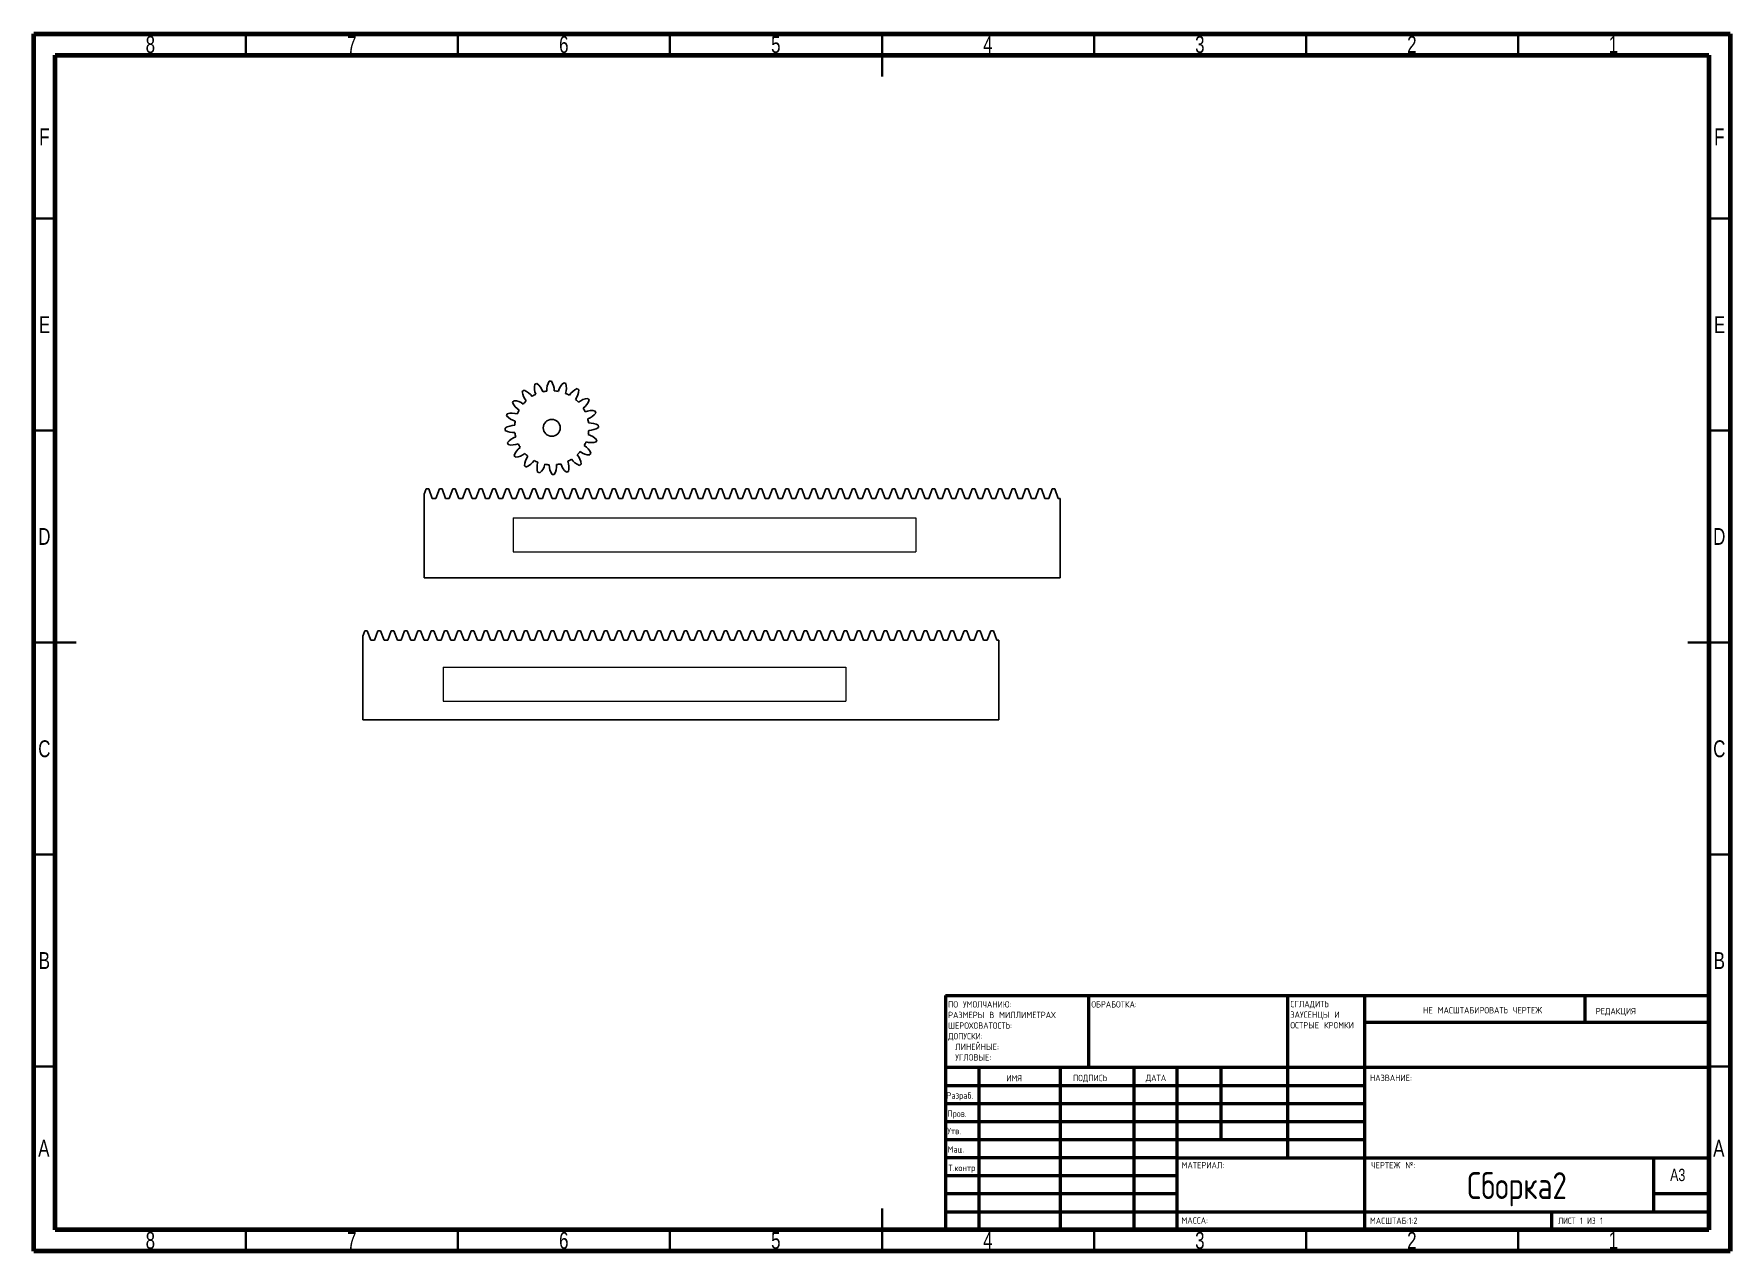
# Model space of a CAD drawing. Header units: millimetres. Extents: x 15 to 415, y 5 to 292.
import ezdxf

# ---------------------------------------------------------------- set-up
doc = ezdxf.new("R2010")
doc.units = ezdxf.units.MM
doc.styles.add('SLDTEXTSTYLE0', font='TXT', dxfattribs={"width": 0.75})
doc.styles.add('SLDTEXTSTYLE1', font='TXT', dxfattribs={"width": 0.75, "bigfont": 'bigfont'})
doc.styles.add('SLDTEXTSTYLE2', font='TXT', dxfattribs={"width": 0.681818, "bigfont": 'bigfont'})

# ---------------------------------------------------------------- blocks, each defined once
blk = doc.blocks.new('SW_NOTE_0')
at = {"color": 0, "linetype": 'Continuous', "lineweight": 0, "char_height": 1.5, "attachment_point": 1, "style": 'SLDTEXTSTYLE1'}
for s, insert in [('СГЛАДИТЬ', (0, 1.93)), ('ЗАУСЕНЦЫ И', (0, -0.57)), ('ОСТРЫЕ КРОМКИ', (0, -3.07))]:
    blk.add_mtext(s, dxfattribs=dict(at, insert=insert))
blk = doc.blocks.new('SW_NOTE_0_1')
at = {"color": 0, "linetype": 'Continuous', "lineweight": 0, "char_height": 1.5, "attachment_point": 1, "style": 'SLDTEXTSTYLE1'}
for s, insert in [('ПО УМОЛЧАНИЮ:', (0, 1.93)), ('РАЗМЕРЫ В МИЛЛИМЕТРАХ', (0, -0.57)), ('ШЕРОХОВАТОСТЬ:', (0, -3.07)), ('ДОПУСКИ:', (0, -5.57)), ('ЛИНЕЙНЫЕ:', (1.69, -8.07)), ('УГЛОВЫЕ:', (1.69, -10.57))]:
    blk.add_mtext(s, dxfattribs=dict(at, insert=insert))

msp = doc.modelspace()

# ---------------------------------------------------------------- linework, layer by layer
at = {"color": 7, "linetype": 'Continuous', "lineweight": 70}
for p, q in [((15, 5), (15, 292)), ((15, 292), (415, 292)), ((415, 292), (415, 5)), ((20, 10), (20, 287)), ((20, 287), (410, 287)), ((410, 287), (410, 10)), ((410, 10), (20, 10)), ((415, 5), (15, 5))]:
    msp.add_line(p, q, dxfattribs=at)
at = {"color": 7, "linetype": 'Continuous', "lineweight": 35}
for p, q in [((65, 287), (65, 292)), ((115, 287), (115, 292)), ((165, 287), (165, 292)), ((215, 292), (215, 282)), ((215, 287), (215, 292)), ((265, 287), (265, 292)), ((315, 287), (315, 292)), ((365, 287), (365, 292)), ((20, 248.5), (15, 248.5)), ((410, 248.5), (415, 248.5)), ((20, 198.5), (15, 198.5)), ((410, 198.5), (415, 198.5)), ((15, 148.5), (25, 148.5)), ((20, 148.5), (15, 148.5)), ((415, 148.5), (405, 148.5)), ((410, 148.5), (415, 148.5)), ((20, 98.5), (15, 98.5)), ((410, 98.5), (415, 98.5)), ((20, 48.5), (15, 48.5)), ((410, 48.5), (415, 48.5)), ((215, 5), (215, 15)), ((65, 10), (65, 5)), ((115, 10), (115, 5)), ((165, 10), (165, 5)), ((215, 10), (215, 5)), ((265, 10), (265, 5)), ((315, 10), (315, 5)), ((365, 10), (365, 5))]:
    msp.add_line(p, q, dxfattribs=at)
at = {"color": 7, "linetype": 'Continuous', "lineweight": 25}
for p, q in [((107.48, 184.72), (107.02, 183.44)), ((107.48, 184.72), (108.1, 184.72)), ((108.92, 182.47), (108.1, 184.72)), ((110.63, 184.72), (109.81, 182.47)), ((110.63, 184.72), (111.24, 184.72)), ((112.06, 182.47), (111.24, 184.72)), ((113.77, 184.72), (112.95, 182.47)), ((113.77, 184.72), (114.38, 184.72)), ((115.2, 182.47), (114.38, 184.72)), ((116.91, 184.72), (116.09, 182.47)), ((116.91, 184.72), (117.52, 184.72)), ((118.34, 182.47), (117.52, 184.72)), ((120.05, 184.72), (119.23, 182.47)), ((120.05, 184.72), (120.67, 184.72)), ((121.48, 182.47), (120.67, 184.72)), ((123.19, 184.72), (122.37, 182.47)), ((123.19, 184.72), (123.81, 184.72)), ((124.63, 182.47), (123.81, 184.72)), ((126.33, 184.72), (125.51, 182.47)), ((126.33, 184.72), (126.95, 184.72)), ((127.77, 182.47), (126.95, 184.72)), ((129.48, 184.72), (128.66, 182.47)), ((129.48, 184.72), (130.09, 184.72)), ((130.91, 182.47), (130.09, 184.72)), ((132.62, 184.72), (131.8, 182.47)), ((132.62, 184.72), (133.23, 184.72)), ((134.05, 182.47), (133.23, 184.72)), ((135.76, 184.72), (134.94, 182.47)), ((135.76, 184.72), (136.37, 184.72)), ((137.19, 182.47), (136.37, 184.72)), ((138.9, 184.72), (138.08, 182.47)), ((138.9, 184.72), (139.52, 184.72)), ((140.33, 182.47), (139.52, 184.72)), ((142.04, 184.72), (141.22, 182.47)), ((142.04, 184.72), (142.66, 184.72)), ((143.48, 182.47), (142.66, 184.72)), ((145.18, 184.72), (144.36, 182.47)), ((145.18, 184.72), (145.8, 184.72)), ((146.62, 182.47), (145.8, 184.72)), ((148.33, 184.72), (147.51, 182.47)), ((148.33, 184.72), (148.94, 184.72)), ((149.76, 182.47), (148.94, 184.72)), ((151.47, 184.72), (150.65, 182.47)), ((151.47, 184.72), (152.08, 184.72)), ((152.9, 182.47), (152.08, 184.72)), ((154.61, 184.72), (153.79, 182.47)), ((154.61, 184.72), (155.22, 184.72)), ((156.04, 182.47), (155.22, 184.72)), ((157.75, 184.72), (156.93, 182.47)), ((157.75, 184.72), (158.36, 184.72)), ((159.18, 182.47), (158.36, 184.72)), ((160.89, 184.72), (160.07, 182.47)), ((160.89, 184.72), (161.51, 184.72)), ((162.33, 182.47), (161.51, 184.72)), ((164.03, 184.72), (163.21, 182.47)), ((164.03, 184.72), (164.65, 184.72)), ((165.47, 182.47), (164.65, 184.72)), ((167.17, 184.72), (166.36, 182.47)), ((167.17, 184.72), (167.79, 184.72)), ((168.61, 182.47), (167.79, 184.72)), ((170.32, 184.72), (169.5, 182.47)), ((170.32, 184.72), (170.93, 184.72)), ((171.75, 182.47), (170.93, 184.72)), ((173.46, 184.72), (172.64, 182.47)), ((173.46, 184.72), (174.07, 184.72)), ((174.89, 182.47), (174.07, 184.72)), ((176.6, 184.72), (175.78, 182.47)), ((176.6, 184.72), (177.21, 184.72)), ((178.03, 182.47), (177.21, 184.72)), ((179.74, 184.72), (178.92, 182.47)), ((179.74, 184.72), (180.36, 184.72)), ((181.17, 182.47), (180.36, 184.72)), ((182.88, 184.72), (182.06, 182.47)), ((182.88, 184.72), (183.5, 184.72)), ((184.32, 182.47), (183.5, 184.72)), ((186.02, 184.72), (185.21, 182.47)), ((186.02, 184.72), (186.64, 184.72)), ((187.46, 182.47), (186.64, 184.72)), ((189.17, 184.72), (188.35, 182.47)), ((189.17, 184.72), (189.78, 184.72)), ((190.6, 182.47), (189.78, 184.72)), ((192.31, 184.72), (191.49, 182.47)), ((192.31, 184.72), (192.92, 184.72)), ((193.74, 182.47), (192.92, 184.72)), ((195.45, 184.72), (194.63, 182.47)), ((195.45, 184.72), (196.06, 184.72)), ((196.88, 182.47), (196.06, 184.72)), ((198.59, 184.72), (197.77, 182.47)), ((198.59, 184.72), (199.21, 184.72)), ((200.02, 182.47), (199.21, 184.72)), ((201.73, 184.72), (200.91, 182.47)), ((201.73, 184.72), (202.35, 184.72)), ((203.17, 182.47), (202.35, 184.72)), ((204.87, 184.72), (204.05, 182.47)), ((204.87, 184.72), (205.49, 184.72)), ((206.31, 182.47), (205.49, 184.72)), ((208.02, 184.72), (207.2, 182.47)), ((208.02, 184.72), (208.63, 184.72)), ((209.45, 182.47), (208.63, 184.72)), ((211.16, 184.72), (210.34, 182.47)), ((211.16, 184.72), (211.77, 184.72)), ((212.59, 182.47), (211.77, 184.72)), ((214.3, 184.72), (213.48, 182.47)), ((214.3, 184.72), (214.91, 184.72)), ((215.73, 182.47), (214.91, 184.72)), ((217.44, 184.72), (216.62, 182.47)), ((217.44, 184.72), (218.05, 184.72)), ((218.87, 182.47), (218.05, 184.72)), ((220.58, 184.72), (219.76, 182.47)), ((220.58, 184.72), (221.2, 184.72)), ((222.02, 182.47), (221.2, 184.72)), ((223.72, 184.72), (222.9, 182.47)), ((223.72, 184.72), (224.34, 184.72)), ((225.16, 182.47), (224.34, 184.72)), ((226.86, 184.72), (226.05, 182.47)), ((226.86, 184.72), (227.48, 184.72)), ((228.3, 182.47), (227.48, 184.72)), ((230.01, 184.72), (229.19, 182.47)), ((230.01, 184.72), (230.62, 184.72)), ((231.44, 182.47), (230.62, 184.72)), ((233.15, 184.72), (232.33, 182.47)), ((233.15, 184.72), (233.76, 184.72)), ((234.58, 182.47), (233.76, 184.72)), ((236.29, 184.72), (235.47, 182.47)), ((236.29, 184.72), (236.9, 184.72)), ((237.72, 182.47), (236.9, 184.72)), ((239.43, 184.72), (238.61, 182.47)), ((239.43, 184.72), (240.05, 184.72)), ((240.87, 182.47), (240.05, 184.72)), ((242.57, 184.72), (241.75, 182.47)), ((242.57, 184.72), (243.19, 184.72)), ((244.01, 182.47), (243.19, 184.72)), ((245.71, 184.72), (244.9, 182.47)), ((245.71, 184.72), (246.33, 184.72)), ((247.15, 182.47), (246.33, 184.72)), ((248.86, 184.72), (248.04, 182.47)), ((248.86, 184.72), (249.47, 184.72)), ((250.29, 182.47), (249.47, 184.72)), ((252, 184.72), (251.18, 182.47)), ((252, 184.72), (252.61, 184.72)), ((253.43, 182.47), (252.61, 184.72)), ((255.14, 184.72), (254.32, 182.47)), ((255.14, 184.72), (255.75, 184.72)), ((256.57, 182.47), (255.75, 184.72)), ((107.02, 163.72), (107.02, 183.44)), ((109.81, 182.47), (108.92, 182.47)), ((112.95, 182.47), (112.06, 182.47)), ((116.09, 182.47), (115.2, 182.47)), ((119.23, 182.47), (118.34, 182.47)), ((122.37, 182.47), (121.48, 182.47)), ((125.51, 182.47), (124.63, 182.47)), ((128.66, 182.47), (127.77, 182.47)), ((131.8, 182.47), (130.91, 182.47)), ((134.94, 182.47), (134.05, 182.47)), ((138.08, 182.47), (137.19, 182.47)), ((141.22, 182.47), (140.33, 182.47)), ((144.36, 182.47), (143.48, 182.47)), ((147.51, 182.47), (146.62, 182.47)), ((150.65, 182.47), (149.76, 182.47)), ((153.79, 182.47), (152.9, 182.47)), ((156.93, 182.47), (156.04, 182.47)), ((160.07, 182.47), (159.18, 182.47)), ((163.21, 182.47), (162.33, 182.47)), ((166.36, 182.47), (165.47, 182.47)), ((169.5, 182.47), (168.61, 182.47)), ((172.64, 182.47), (171.75, 182.47)), ((175.78, 182.47), (174.89, 182.47)), ((178.92, 182.47), (178.03, 182.47)), ((182.06, 182.47), (181.17, 182.47)), ((185.21, 182.47), (184.32, 182.47)), ((188.35, 182.47), (187.46, 182.47)), ((191.49, 182.47), (190.6, 182.47)), ((194.63, 182.47), (193.74, 182.47)), ((197.77, 182.47), (196.88, 182.47)), ((200.91, 182.47), (200.02, 182.47)), ((204.05, 182.47), (203.17, 182.47)), ((207.2, 182.47), (206.31, 182.47)), ((210.34, 182.47), (209.45, 182.47)), ((213.48, 182.47), (212.59, 182.47)), ((216.62, 182.47), (215.73, 182.47)), ((219.76, 182.47), (218.87, 182.47)), ((222.9, 182.47), (222.02, 182.47)), ((226.05, 182.47), (225.16, 182.47)), ((229.19, 182.47), (228.3, 182.47)), ((232.33, 182.47), (231.44, 182.47)), ((235.47, 182.47), (234.58, 182.47)), ((238.61, 182.47), (237.72, 182.47)), ((241.75, 182.47), (240.87, 182.47)), ((244.9, 182.47), (244.01, 182.47)), ((248.04, 182.47), (247.15, 182.47)), ((251.18, 182.47), (250.29, 182.47)), ((254.32, 182.47), (253.43, 182.47)), ((257.02, 182.47), (256.57, 182.47)), ((257.02, 182.47), (257.02, 163.72)), ((257.02, 163.72), (107.02, 163.72)), ((93, 151.27), (92.53, 149.99)), ((92.53, 130.27), (92.53, 149.99)), ((93, 151.27), (93.62, 151.27)), ((94.44, 149.02), (93.62, 151.27)), ((95.32, 149.02), (94.44, 149.02)), ((96.14, 151.27), (95.32, 149.02)), ((96.14, 151.27), (96.76, 151.27)), ((97.58, 149.02), (96.76, 151.27)), ((98.47, 149.02), (97.58, 149.02)), ((99.28, 151.27), (98.47, 149.02)), ((99.28, 151.27), (99.9, 151.27)), ((100.72, 149.02), (99.9, 151.27)), ((101.61, 149.02), (100.72, 149.02)), ((102.43, 151.27), (101.61, 149.02)), ((102.43, 151.27), (103.04, 151.27)), ((103.86, 149.02), (103.04, 151.27)), ((104.75, 149.02), (103.86, 149.02)), ((105.57, 151.27), (104.75, 149.02)), ((105.57, 151.27), (106.18, 151.27)), ((107, 149.02), (106.18, 151.27)), ((107.89, 149.02), (107, 149.02)), ((108.71, 151.27), (107.89, 149.02)), ((108.71, 151.27), (109.32, 151.27)), ((110.14, 149.02), (109.32, 151.27)), ((111.03, 149.02), (110.14, 149.02)), ((111.85, 151.27), (111.03, 149.02)), ((111.85, 151.27), (112.47, 151.27)), ((113.28, 149.02), (112.47, 151.27)), ((114.17, 149.02), (113.28, 149.02)), ((114.99, 151.27), (114.17, 149.02)), ((114.99, 151.27), (115.61, 151.27)), ((116.43, 149.02), (115.61, 151.27)), ((117.32, 149.02), (116.43, 149.02)), ((118.13, 151.27), (117.32, 149.02)), ((118.13, 151.27), (118.75, 151.27)), ((119.57, 149.02), (118.75, 151.27)), ((120.46, 149.02), (119.57, 149.02)), ((121.28, 151.27), (120.46, 149.02)), ((121.28, 151.27), (121.89, 151.27)), ((122.71, 149.02), (121.89, 151.27)), ((123.6, 149.02), (122.71, 149.02)), ((124.42, 151.27), (123.6, 149.02)), ((124.42, 151.27), (125.03, 151.27)), ((125.85, 149.02), (125.03, 151.27)), ((126.74, 149.02), (125.85, 149.02)), ((127.56, 151.27), (126.74, 149.02)), ((127.56, 151.27), (128.17, 151.27)), ((128.99, 149.02), (128.17, 151.27)), ((129.88, 149.02), (128.99, 149.02)), ((130.7, 151.27), (129.88, 149.02)), ((130.7, 151.27), (131.32, 151.27)), ((132.13, 149.02), (131.32, 151.27)), ((133.02, 149.02), (132.13, 149.02)), ((133.84, 151.27), (133.02, 149.02)), ((133.84, 151.27), (134.46, 151.27)), ((135.28, 149.02), (134.46, 151.27)), ((136.16, 149.02), (135.28, 149.02)), ((136.98, 151.27), (136.16, 149.02)), ((136.98, 151.27), (137.6, 151.27)), ((138.42, 149.02), (137.6, 151.27)), ((139.31, 149.02), (138.42, 149.02)), ((140.13, 151.27), (139.31, 149.02)), ((140.13, 151.27), (140.74, 151.27)), ((141.56, 149.02), (140.74, 151.27)), ((142.45, 149.02), (141.56, 149.02)), ((143.27, 151.27), (142.45, 149.02)), ((143.27, 151.27), (143.88, 151.27)), ((144.7, 149.02), (143.88, 151.27)), ((145.59, 149.02), (144.7, 149.02)), ((146.41, 151.27), (145.59, 149.02)), ((146.41, 151.27), (147.02, 151.27)), ((147.84, 149.02), (147.02, 151.27)), ((148.73, 149.02), (147.84, 149.02)), ((149.55, 151.27), (148.73, 149.02)), ((149.55, 151.27), (150.16, 151.27)), ((150.98, 149.02), (150.16, 151.27)), ((151.87, 149.02), (150.98, 149.02)), ((152.69, 151.27), (151.87, 149.02)), ((152.69, 151.27), (153.31, 151.27)), ((154.13, 149.02), (153.31, 151.27)), ((155.01, 149.02), (154.13, 149.02)), ((155.83, 151.27), (155.01, 149.02)), ((155.83, 151.27), (156.45, 151.27)), ((157.27, 149.02), (156.45, 151.27)), ((158.16, 149.02), (157.27, 149.02)), ((158.97, 151.27), (158.16, 149.02)), ((158.97, 151.27), (159.59, 151.27)), ((160.41, 149.02), (159.59, 151.27)), ((161.3, 149.02), (160.41, 149.02)), ((162.12, 151.27), (161.3, 149.02)), ((162.12, 151.27), (162.73, 151.27)), ((163.55, 149.02), (162.73, 151.27)), ((164.44, 149.02), (163.55, 149.02)), ((165.26, 151.27), (164.44, 149.02)), ((165.26, 151.27), (165.87, 151.27)), ((166.69, 149.02), (165.87, 151.27)), ((167.58, 149.02), (166.69, 149.02)), ((168.4, 151.27), (167.58, 149.02)), ((168.4, 151.27), (169.01, 151.27)), ((169.83, 149.02), (169.01, 151.27)), ((170.72, 149.02), (169.83, 149.02)), ((171.54, 151.27), (170.72, 149.02)), ((171.54, 151.27), (172.16, 151.27)), ((172.97, 149.02), (172.16, 151.27)), ((173.86, 149.02), (172.97, 149.02)), ((174.68, 151.27), (173.86, 149.02)), ((174.68, 151.27), (175.3, 151.27)), ((176.12, 149.02), (175.3, 151.27)), ((177.01, 149.02), (176.12, 149.02)), ((177.82, 151.27), (177.01, 149.02)), ((177.82, 151.27), (178.44, 151.27)), ((179.26, 149.02), (178.44, 151.27)), ((180.15, 149.02), (179.26, 149.02)), ((180.97, 151.27), (180.15, 149.02)), ((180.97, 151.27), (181.58, 151.27)), ((182.4, 149.02), (181.58, 151.27)), ((183.29, 149.02), (182.4, 149.02)), ((184.11, 151.27), (183.29, 149.02)), ((184.11, 151.27), (184.72, 151.27)), ((185.54, 149.02), (184.72, 151.27)), ((186.43, 149.02), (185.54, 149.02)), ((187.25, 151.27), (186.43, 149.02)), ((187.25, 151.27), (187.86, 151.27)), ((188.68, 149.02), (187.86, 151.27)), ((189.57, 149.02), (188.68, 149.02)), ((190.39, 151.27), (189.57, 149.02)), ((190.39, 151.27), (191.01, 151.27)), ((191.82, 149.02), (191.01, 151.27)), ((192.71, 149.02), (191.82, 149.02)), ((193.53, 151.27), (192.71, 149.02)), ((193.53, 151.27), (194.15, 151.27)), ((194.97, 149.02), (194.15, 151.27)), ((195.86, 149.02), (194.97, 149.02)), ((196.67, 151.27), (195.86, 149.02)), ((196.67, 151.27), (197.29, 151.27)), ((198.11, 149.02), (197.29, 151.27)), ((199, 149.02), (198.11, 149.02)), ((199.82, 151.27), (199, 149.02)), ((199.82, 151.27), (200.43, 151.27)), ((201.25, 149.02), (200.43, 151.27)), ((202.14, 149.02), (201.25, 149.02)), ((202.96, 151.27), (202.14, 149.02)), ((202.96, 151.27), (203.57, 151.27)), ((204.39, 149.02), (203.57, 151.27)), ((205.28, 149.02), (204.39, 149.02)), ((206.1, 151.27), (205.28, 149.02)), ((206.1, 151.27), (206.71, 151.27)), ((207.53, 149.02), (206.71, 151.27)), ((208.42, 149.02), (207.53, 149.02)), ((209.24, 151.27), (208.42, 149.02)), ((209.24, 151.27), (209.86, 151.27)), ((210.67, 149.02), (209.86, 151.27)), ((211.56, 149.02), (210.67, 149.02)), ((212.38, 151.27), (211.56, 149.02)), ((212.38, 151.27), (213, 151.27)), ((213.82, 149.02), (213, 151.27)), ((214.7, 149.02), (213.82, 149.02)), ((215.52, 151.27), (214.7, 149.02)), ((215.52, 151.27), (216.14, 151.27)), ((216.96, 149.02), (216.14, 151.27)), ((217.85, 149.02), (216.96, 149.02)), ((218.67, 151.27), (217.85, 149.02)), ((218.67, 151.27), (219.28, 151.27)), ((220.1, 149.02), (219.28, 151.27)), ((220.99, 149.02), (220.1, 149.02)), ((221.81, 151.27), (220.99, 149.02)), ((221.81, 151.27), (222.42, 151.27)), ((223.24, 149.02), (222.42, 151.27)), ((224.13, 149.02), (223.24, 149.02)), ((224.95, 151.27), (224.13, 149.02)), ((224.95, 151.27), (225.56, 151.27)), ((226.38, 149.02), (225.56, 151.27)), ((227.27, 149.02), (226.38, 149.02)), ((228.09, 151.27), (227.27, 149.02)), ((228.09, 151.27), (228.7, 151.27)), ((229.52, 149.02), (228.7, 151.27)), ((230.41, 149.02), (229.52, 149.02)), ((231.23, 151.27), (230.41, 149.02)), ((231.23, 151.27), (231.85, 151.27)), ((232.67, 149.02), (231.85, 151.27)), ((233.55, 149.02), (232.67, 149.02)), ((234.37, 151.27), (233.55, 149.02)), ((234.37, 151.27), (234.99, 151.27)), ((235.81, 149.02), (234.99, 151.27)), ((236.7, 149.02), (235.81, 149.02)), ((237.51, 151.27), (236.7, 149.02)), ((237.51, 151.27), (238.13, 151.27)), ((238.95, 149.02), (238.13, 151.27)), ((239.84, 149.02), (238.95, 149.02)), ((240.66, 151.27), (239.84, 149.02)), ((240.66, 151.27), (241.27, 151.27)), ((242.09, 149.02), (241.27, 151.27)), ((242.53, 149.02), (242.09, 149.02)), ((242.53, 149.02), (242.53, 130.27)), ((242.53, 130.27), (92.53, 130.27))]:
    msp.add_line(p, q, dxfattribs=at)
at = {"color": 7, "linetype": 'Continuous', "lineweight": 18}
for p, q in [((127.99, 177.89), (222.99, 177.89)), ((127.99, 177.89), (127.99, 169.89)), ((222.99, 177.89), (222.99, 169.89)), ((127.99, 169.89), (222.99, 169.89)), ((111.5, 142.65), (206.5, 142.65)), ((111.5, 142.65), (111.5, 134.65)), ((206.5, 142.65), (206.5, 134.65)), ((111.5, 134.65), (206.5, 134.65))]:
    msp.add_line(p, q, dxfattribs=at)
at = {"color": 7, "linetype": 'Continuous', "lineweight": 50}
for p, q in [((230, 65.25), (410, 65.25)), ((230, 65.25), (230, 10)), ((263.8, 48.25), (263.8, 65.25)), ((310.6, 65.25), (310.6, 27)), ((328.8, 65.25), (328.8, 10)), ((380.8, 58.88), (380.8, 65.25)), ((410, 58.88), (328.8, 58.88)), ((410, 48.25), (230, 48.25)), ((237.8, 48.25), (237.8, 10)), ((256.99, 48.25), (256.99, 10)), ((274.4, 48.25), (274.4, 10)), ((284.6, 10), (284.6, 48.25)), ((295, 31.25), (295, 48.25)), ((328.8, 44), (230, 44)), ((328.8, 39.75), (230, 39.75)), ((328.8, 35.5), (230, 35.5)), ((328.8, 31.25), (230, 31.25)), ((284.6, 27), (230, 27)), ((284.6, 27), (410, 27)), ((397, 14.25), (397, 27)), ((284.6, 22.75), (230, 22.75)), ((284.6, 18.5), (230, 18.5)), ((410, 18.5), (397, 18.5)), ((230, 14.25), (410, 14.25)), ((373, 10), (373, 14.25))]:
    msp.add_line(p, q, dxfattribs=at)
at = {"color": 7, "linetype": 'Continuous', "lineweight": 25}
msp.add_circle((137.11, 199.12), 2, dxfattribs=at)
for centre, radius, start, end in [((137.05, 208.52), 4, 167.5288, 202.0305), ((137.11, 199.12), 11, 108.4348, 111.1282), ((131.17, 206.4), 4, 17.5325, 52.0342), ((139.96, 208.07), 4, 149.5288, 184.0305), ((137.11, 199.12), 11, 90.4348, 93.1282), ((133.71, 207.88), 4, 359.5325, 34.0342), ((142.59, 206.76), 4, 131.5288, 166.0305), ((137.11, 199.12), 11, 72.4348, 75.1282), ((136.59, 208.5), 4, 341.5325, 16.0342), ((144.68, 204.69), 4, 113.5288, 148.0305), ((139.51, 208.2), 4, 323.5325, 358.0342), ((137.11, 199.12), 11, 54.4348, 57.1282), ((137.11, 199.12), 11, 144.4348, 147.1282), ((131.54, 206.69), 4, 203.5288, 238.0305), ((128.03, 201.52), 4, 53.5325, 88.0342), ((137.11, 199.12), 11, 126.4348, 129.1282), ((134.15, 208.04), 4, 185.5288, 220.0305), ((137.11, 199.12), 8.75, 133.5058, 140.0572), ((129.21, 204.21), 4, 35.5325, 70.0342), ((137.11, 199.12), 8.75, 115.5058, 122.0572), ((137.11, 199.12), 8.75, 97.5058, 104.0572), ((137.11, 199.12), 8.75, 79.5058, 86.0572), ((137.11, 199.12), 8.75, 61.5058, 68.0572), ((137.11, 199.12), 8.75, 43.5058, 50.0572), ((146.03, 202.08), 4, 95.5288, 130.0305), ((142.2, 207.02), 4, 305.5325, 340.0342), ((137.11, 199.12), 11, 36.4348, 39.1282), ((137.11, 199.12), 11, 162.4348, 165.1282), ((129.47, 204.59), 4, 221.5288, 256.0305), ((127.73, 198.59), 4, 71.5325, 106.0342), ((137.11, 199.12), 8.75, 169.5058, 176.0572), ((137.11, 199.12), 8.75, 151.5058, 158.0572), ((137.11, 199.12), 8.75, 25.5058, 32.0572), ((146.51, 199.18), 4, 77.5288, 112.0305), ((144.39, 205.06), 4, 287.5325, 322.0342), ((137.11, 199.12), 8.75, 7.5058, 14.0572), ((146.07, 196.27), 4, 59.5288, 94.0305), ((137.11, 199.12), 11, 18.4348, 21.1282), ((128.35, 195.72), 4, 89.5325, 124.0342), ((137.11, 199.12), 11, 180.4348, 183.1282), ((128.16, 201.97), 4, 239.5288, 274.0305), ((129.83, 193.18), 4, 107.5325, 142.0342), ((137.11, 199.12), 8.75, 187.5058, 194.0572), ((137.11, 199.12), 8.75, 349.5058, 356.0572), ((144.75, 193.64), 4, 41.5288, 76.0305), ((145.87, 202.52), 4, 269.5325, 304.0342), ((137.11, 199.12), 11, 342.4348, 345.1282), ((137.11, 199.12), 11, 0.4348, 3.1282), ((137.11, 199.12), 11, 198.4348, 201.1282), ((127.71, 199.06), 4, 257.5288, 292.0305), ((132.02, 191.22), 4, 125.5325, 160.0342), ((137.11, 199.12), 11, 216.4348, 219.1282), ((128.19, 196.16), 4, 275.5288, 310.0305), ((137.11, 199.12), 8.75, 205.5058, 212.0572), ((134.71, 190.03), 4, 143.5325, 178.0342), ((137.11, 199.12), 8.75, 223.5058, 230.0572), ((137.11, 199.12), 8.75, 313.5058, 320.0572), ((140.07, 190.2), 4, 5.5288, 40.0305), ((146.2, 196.72), 4, 233.5325, 268.0342), ((137.11, 199.12), 8.75, 331.5058, 338.0572), ((142.68, 191.55), 4, 23.5288, 58.0305), ((146.49, 199.64), 4, 251.5325, 286.0342), ((137.11, 199.12), 11, 324.4348, 327.1282), ((137.11, 199.12), 11, 234.4348, 237.1282), ((129.54, 193.55), 4, 293.5288, 328.0305), ((137.11, 199.12), 8.75, 241.5058, 248.0572), ((137.64, 189.74), 4, 161.5325, 196.0342), ((137.11, 199.12), 11, 252.4348, 255.1282), ((131.64, 191.48), 4, 311.5288, 346.0305), ((137.11, 199.12), 8.75, 259.5058, 266.0572), ((140.51, 190.36), 4, 179.5325, 214.0342), ((137.11, 199.12), 11, 270.4348, 273.1282), ((134.26, 190.16), 4, 329.5288, 4.0305), ((137.11, 199.12), 8.75, 277.5058, 284.0572), ((143.05, 191.84), 4, 197.5325, 232.0342), ((137.11, 199.12), 11, 288.4348, 291.1282), ((137.11, 199.12), 8.75, 295.5058, 302.0572), ((137.17, 189.72), 4, 347.5288, 22.0305), ((145.01, 194.03), 4, 215.5325, 250.0342), ((137.11, 199.12), 11, 306.4348, 309.1282)]:
    msp.add_arc(centre, radius, start, end, dxfattribs=at)

# ---------------------------------------------------------------- block references
at = {"color": 7, "linetype": 'Continuous', "lineweight": 0}
for name, p in [('SW_NOTE_0', (311.31, 62.07)), ('SW_NOTE_0_1', (230.59, 61.99))]:
    msp.add_blockref(name, p, dxfattribs=at)

# ---------------------------------------------------------------- texts
for s, insert, char_height, attachment_point, style in [('8', (42.46, 291.49), 3.97, 2, 'SLDTEXTSTYLE0'), ('7', (89.96, 291.49), 3.97, 2, 'SLDTEXTSTYLE0'), ('6', (139.96, 291.49), 3.97, 2, 'SLDTEXTSTYLE0'), ('5', (189.96, 291.49), 3.97, 2, 'SLDTEXTSTYLE0'), ('4', (239.96, 291.49), 3.97, 2, 'SLDTEXTSTYLE0'), ('3', (289.96, 291.49), 3.97, 2, 'SLDTEXTSTYLE0'), ('2', (339.96, 291.49), 3.97, 2, 'SLDTEXTSTYLE0'), ('1', (387.46, 291.49), 3.97, 2, 'SLDTEXTSTYLE0'), ('F', (17.46, 269.74), 3.97, 2, 'SLDTEXTSTYLE0'), ('F', (412.46, 269.74), 3.97, 2, 'SLDTEXTSTYLE0'), ('E', (17.51, 225.43), 3.97, 2, 'SLDTEXTSTYLE0'), ('E', (412.51, 225.43), 3.97, 2, 'SLDTEXTSTYLE0'), ('D', (17.45, 175.49), 3.97, 2, 'SLDTEXTSTYLE0'), ('D', (412.45, 175.49), 3.97, 2, 'SLDTEXTSTYLE0'), ('C', (17.46, 125.43), 3.97, 2, 'SLDTEXTSTYLE0'), ('C', (412.46, 125.43), 3.97, 2, 'SLDTEXTSTYLE0'), ('B', (17.47, 75.49), 3.97, 2, 'SLDTEXTSTYLE0'), ('B', (412.47, 75.49), 3.97, 2, 'SLDTEXTSTYLE0'), ('ОБРАБОТКА:', (264.37, 63.92), 1.5, 1, 'SLDTEXTSTYLE1'), ('НЕ МАСШТАБИРОВАТЬ ЧЕРТЕЖ', (342.61, 62.53), 1.5, 1, 'SLDTEXTSTYLE1'), ('РЕДАКЦИЯ', (383.33, 62.33), 1.5, 1, 'SLDTEXTSTYLE1'), ('ИМЯ', (244.32, 46.5), 1.5, 1, 'SLDTEXTSTYLE1'), ('ПОДПИСЬ', (260.03, 46.56), 1.5, 1, 'SLDTEXTSTYLE1'), ('ДАТА', (277.21, 46.58), 1.5, 1, 'SLDTEXTSTYLE1'), ('НАЗВАНИЕ:', (330.07, 46.58), 1.5, 1, 'SLDTEXTSTYLE1'), ('Разраб.', (230.21, 42.43), 1.5, 1, 'SLDTEXTSTYLE1'), ('Пров.', (230.41, 38.15), 1.5, 1, 'SLDTEXTSTYLE1'), ('Утв.', (230.4, 34.06), 1.5, 1, 'SLDTEXTSTYLE1'), ('A', (17.34, 31.24), 3.97, 2, 'SLDTEXTSTYLE0'), ('Маш.', (230.46, 29.73), 1.5, 1, 'SLDTEXTSTYLE1'), ('A', (412.34, 31.24), 3.97, 2, 'SLDTEXTSTYLE0'), ('Т.контр', (230.67, 25.35), 1.5, 1, 'SLDTEXTSTYLE1'), ('МАТЕРИАЛ:', (285.65, 25.99), 1.5, 1, 'SLDTEXTSTYLE1'), ('ЧЕРТЕЖ №:', (330.37, 25.99), 1.5, 1, 'SLDTEXTSTYLE1'), ('A3', (400.87, 24.41), 2.91, 1, 'SLDTEXTSTYLE0'), ('Сборка2', (364.75, 23.61), 6.35, 2, 'SLDTEXTSTYLE1'), ('МАССА:', (285.62, 12.95), 1.499, 1, 'SLDTEXTSTYLE1'), ('МАСШТАБ:1:2', (330.07, 12.9), 1.5, 1, 'SLDTEXTSTYLE1'), ('ЛИСТ 1 ИЗ 1', (374.48, 12.9), 1.5, 1, 'SLDTEXTSTYLE2'), ('8', (42.46, 9.49), 3.97, 2, 'SLDTEXTSTYLE0'), ('7', (89.96, 9.49), 3.97, 2, 'SLDTEXTSTYLE0'), ('6', (139.96, 9.49), 3.97, 2, 'SLDTEXTSTYLE0'), ('5', (189.96, 9.49), 3.97, 2, 'SLDTEXTSTYLE0'), ('4', (239.96, 9.49), 3.97, 2, 'SLDTEXTSTYLE0'), ('3', (289.96, 9.49), 3.97, 2, 'SLDTEXTSTYLE0'), ('2', (339.96, 9.49), 3.97, 2, 'SLDTEXTSTYLE0'), ('1', (387.46, 9.49), 3.97, 2, 'SLDTEXTSTYLE0')]:
    msp.add_mtext(s, dxfattribs=dict(at, insert=insert, char_height=char_height, attachment_point=attachment_point, style=style))

doc.saveas('drawing.dxf')
